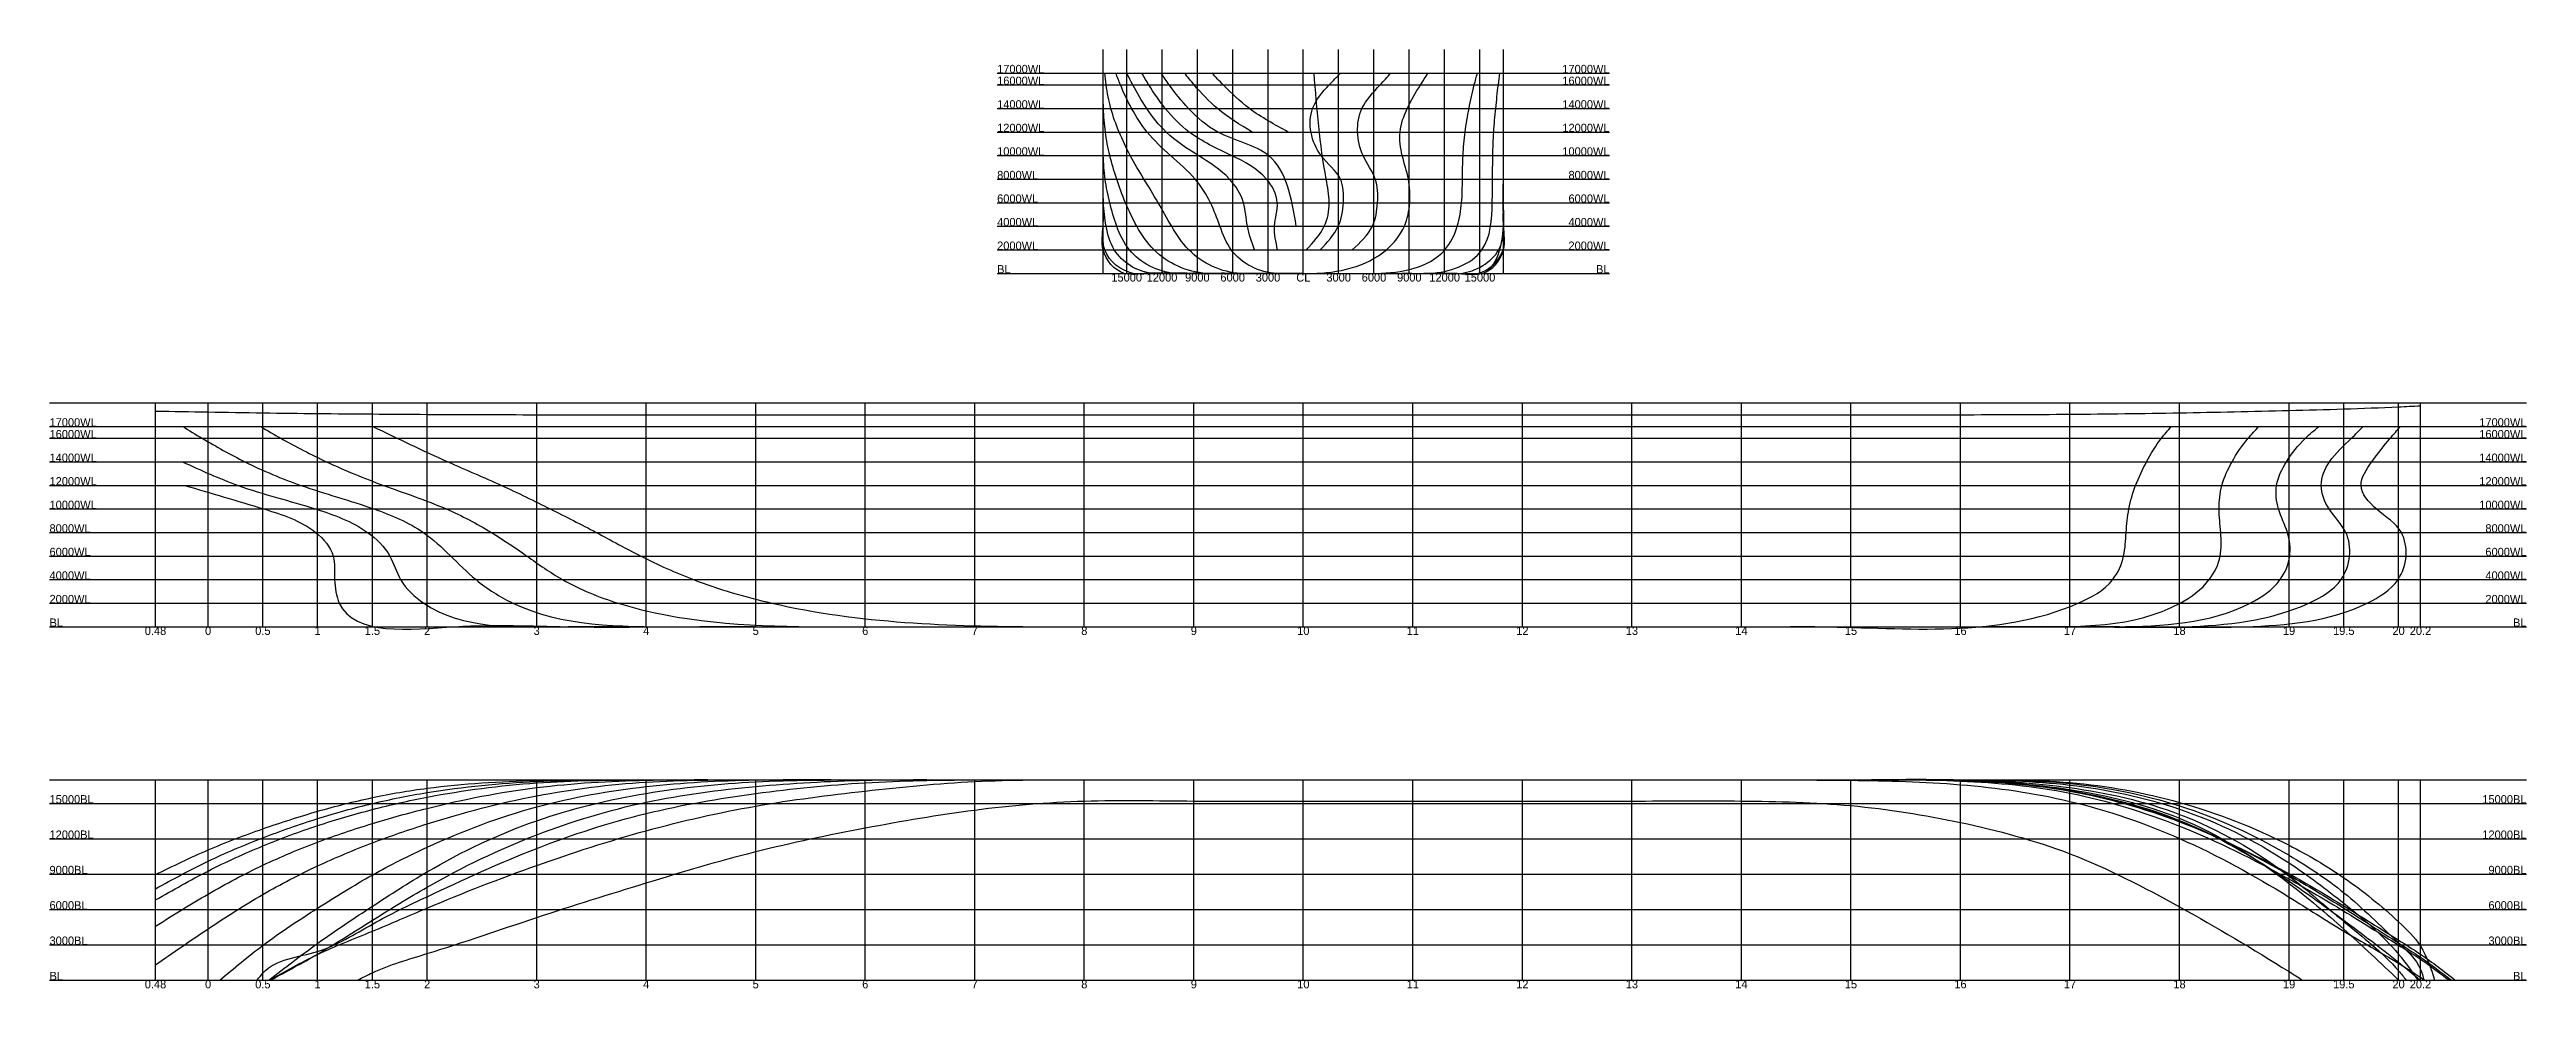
# Model space of a CAD drawing. Header units: millimetres. Extents: x -106464 to 103860, y -710 to 79000.
import ezdxf
from ezdxf.enums import TextEntityAlignment as Align

# ---------------------------------------------------------------- set-up
doc = ezdxf.new("R2010")
doc.units = ezdxf.units.MM
for name, color, linetype in [('LZY_BodyPlan', 6, 'Continuous'), ('LZY_Grid', 7, 'Continuous'), ('LZY_HalfBreadthPlan', 4, 'Continuous'), ('LZY_SheerPlan', 1, 'Continuous'), ('LZY_Text', 7, 'Continuous')]:
    doc.layers.add(name, color=color, linetype=linetype)

msp = doc.modelspace()

# ---------------------------------------------------------------- linework, layer by layer
at = {"layer": 'LZY_BodyPlan'}
for points in [[(0, 60000), (-1900, 60000), (-3800, 60000), (-5700, 60000), (-7600, 60000), (-9500, 60000), (-11400, 60000), (-13300, 60000), (-15200, 60000), (-17000, 62000), (-17000, 64000), (-17000, 66000), (-17000, 68000), (-17000, 70000), (-17000, 72000), (-17000, 74000), (-17000, 76000), (-17000, 77000)], [(0, 60000), (-1900, 60000), (-3800, 60000), (-5700, 60000), (-7600, 60000), (-9500, 60000), (-11400, 60000), (-13300, 60000), (-15200, 60000), (-17000, 62000), (-17000, 64000), (-17000, 66000), (-17000, 68000), (-17000, 70000), (-17000, 72000), (-17000, 74000), (-17000, 76000), (-17000, 77000)], [(0, 60000), (-1805, 60000), (-3610, 60000), (-5415, 60000), (-7220, 60000), (-9025, 60000), (-10830, 60000), (-12635, 60000), (-14440, 60000), (-16860, 62000), (-17000, 64000), (-17000, 66000), (-17000, 68000), (-17000, 70000), (-17000, 72000), (-17000, 74000), (-17000, 77000)], [(0, 60000), (-1364, 60000), (-2728, 60000), (-4091, 60000), (-5455, 60000), (-6819, 60000), (-8183, 60000), (-9546, 60000), (-10910, 60000), (-14770, 62000), (-15840, 64000), (-16440, 66000), (-16830, 68000), (-16990, 70000), (-17000, 72000), (-17000, 76000), (-17000, 77000)], [(0, 60000), (-1615, 60000), (-3230, 60000), (-4845, 60000), (-6460, 60000), (-8075, 60000), (-9690, 60000), (-11305, 60000), (-12920, 60000), (-16050, 62000), (-16750, 64000), (-16970, 66000), (-17000, 68000), (-17000, 70000), (-17000, 72000), (-17000, 74000), (-17000, 76000), (-17000, 77000)], [(0, 60000), (-1031, 60000), (-2063, 60000), (-3094, 60000), (-4125, 60000), (-5156, 60000), (-6188, 60000), (-7219, 60000), (-8250, 60000), (-12680, 62000), (-14140, 64000), (-15100, 66000), (-15850, 68000), (-16430, 70000), (-16810, 72000), (-16970, 74000), (-17000, 76000), (-17000, 77000)], [(0, 60000), (-664, 60000), (-1328, 60000), (-1991, 60000), (-2655, 60000), (-3319, 60000), (-3983, 60000), (-4646, 60000), (-5310, 60000), (-9730, 62000), (-11180, 64000), (-12330, 66000), (-13530, 68000), (-14700, 70000), (-15640, 72000), (-16340, 74000), (-16740, 76000), (-16860, 77000)], [(0, 60000), (-281, 60000), (-563, 60000), (-844, 60000), (-1125, 60000), (-1406, 60000), (-1688, 60000), (-1969, 60000), (-2250, 60000), (-6120, 62000), (-7080, 64000), (-7890, 66000), (-9190, 68000), (-11280, 70000), (-13260, 72000), (-14580, 74000), (-15530, 76000), (-15920, 77000)], [(-4150, 62000), (-4750, 64000), (-5080, 66000), (-6270, 68000), (-8920, 70000), (-11650, 72000), (-13290, 74000), (-14480, 76000), (-14990, 77000)], [(-2180, 62000), (-2440, 64000), (-2210, 66000), (-3120, 68000), (-6110, 70000), (-9690, 72000), (-11720, 74000), (-13120, 76000), (-13710, 77000)], [(-600, 64000), (-2950, 70000), (-7270, 72000), (-9750, 74000), (-11390, 76000), (-12080, 77000)], [(-4350, 72000), (-7300, 74000), (-9260, 76000), (-10090, 77000)], [(-1300, 72000), (-4580, 74000), (-6800, 76000), (-7760, 77000)], [(0, 60000), (1900, 60000), (3800, 60000), (5700, 60000), (7600, 60000), (9500, 60000), (11400, 60000), (13300, 60000), (15200, 60000), (17000, 62000), (17000, 64000), (17000, 66000), (17000, 68000), (17000, 70000), (17000, 72000), (17000, 74000), (17000, 76000), (17000, 77000)], [(0, 60000), (1900, 60000), (3800, 60000), (5700, 60000), (7600, 60000), (9500, 60000), (11400, 60000), (13300, 60000), (15200, 60000), (17000, 62000), (17000, 64000), (17000, 66000), (17000, 68000), (17000, 70000), (17000, 72000), (17000, 74000), (17000, 76000), (17000, 77000)], [(0, 60000), (1900, 60000), (3800, 60000), (5700, 60000), (7600, 60000), (9500, 60000), (11400, 60000), (13300, 60000), (15200, 60000), (17000, 64000), (17000, 66000), (17000, 68000), (17000, 72000), (17000, 74000), (17000, 76000), (17000, 77000)], [(0, 60000), (1900, 60000), (3800, 60000), (5700, 60000), (7600, 60000), (9500, 60000), (11400, 60000), (13300, 60000), (15200, 60000), (17000, 62000), (17000, 64000), (17000, 66000), (17000, 68000), (17000, 70000), (17000, 72000), (17000, 74000), (17000, 76000), (17000, 77000)], [(0, 60000), (1900, 60000), (3800, 60000), (5700, 60000), (7600, 60000), (9500, 60000), (11400, 60000), (13300, 60000), (15200, 60000), (17000, 62000), (17000, 64000), (17000, 66000), (17000, 68000), (17000, 70000), (17000, 72000), (17000, 74000), (17000, 77000)], [(0, 60000), (1851, 60000), (3702, 60000), (5554, 60000), (7405, 60000), (9256, 60000), (11107, 60000), (12959, 60000), (14810, 60000), (16960, 62000), (17000, 64000), (17000, 66000), (17000, 68000), (17000, 70000), (17000, 72000), (17000, 74000), (17000, 76000), (17000, 77000)], [(0, 60000), (1672, 60000), (3345, 60000), (5017, 60000), (6690, 60000), (8362, 60000), (10035, 60000), (11707, 60000), (13380, 60000), (16590, 62000), (16960, 66000), (16990, 68000), (16990, 70000), (17000, 72000), (17000, 74000), (17000, 76000), (17000, 77000)], [(0, 60000), (1340, 60000), (2680, 60000), (4020, 60000), (5360, 60000), (6700, 60000), (8040, 60000), (9380, 60000), (10720, 60000), (15170, 62000), (16040, 66000), (16070, 68000), (16090, 70000), (16170, 72000), (16340, 74000), (16560, 76000), (16690, 77000)], [(0, 60000), (777, 60000), (1555, 60000), (2332, 60000), (3110, 60000), (3887, 60000), (4665, 60000), (5442, 60000), (6220, 60000), (12020, 62000), (13070, 64000), (13440, 66000), (13510, 68000), (13560, 70000), (13740, 72000), (14070, 74000), (14510, 76000), (14790, 77000)], [(0, 60000), (90, 60000), (180, 60000), (270, 60000), (360, 60000), (450, 60000), (540, 60000), (630, 60000), (720, 60000), (7050, 62000), (8580, 64000), (9030, 66000), (8920, 68000), (8400, 70000), (8210, 72000), (8830, 74000), (9950, 76000), (10600, 77000)], [(242, 62000), (1780, 64000), (2200, 66000), (1940, 68000), (910, 77000)], [(1430, 62000), (2970, 64000), (3400, 66000), (3150, 68000), (1510, 70000), (790, 74000), (2200, 76000), (3160, 77000)], [(4160, 62000), (5860, 64000), (6300, 66000), (6110, 68000), (5080, 70000), (4980, 74000), (6520, 76000), (7420, 77000)]]:
    msp.add_spline(points, degree=3, dxfattribs=at)
at = {"layer": 'LZY_Grid'}
for p, q in [((-17000, 60000), (-17000, 79000)), ((-15000, 60000), (-15000, 79000)), ((-12000, 60000), (-12000, 79000)), ((-9000, 60000), (-9000, 79000)), ((-6000, 60000), (-6000, 79000)), ((-3000, 60000), (-3000, 79000)), ((0, 60000), (0, 79000)), ((3000, 60000), (3000, 79000)), ((6000, 60000), (6000, 79000)), ((9000, 60000), (9000, 79000)), ((12000, 60000), (12000, 79000)), ((15000, 60000), (15000, 79000)), ((17000, 60000), (17000, 79000)), ((-26000, 77000), (26000, 77000)), ((-26000, 76000), (26000, 76000)), ((-26000, 74000), (26000, 74000)), ((-26000, 72000), (26000, 72000)), ((-26000, 70000), (26000, 70000)), ((-26000, 68000), (26000, 68000)), ((-26000, 66000), (26000, 66000)), ((-26000, 64000), (26000, 64000)), ((-26000, 62000), (26000, 62000)), ((-26000, 60000), (26000, 60000)), ((-26000, 60000), (26000, 60000)), ((-106464, 49000), (103860, 49000)), ((-97464, 30000), (-97464, 49000)), ((-93000, 30000), (-93000, 49000)), ((-88350, 30000), (-88350, 49000)), ((-83700, 30000), (-83700, 49000)), ((-79050, 30000), (-79050, 49000)), ((-74400, 30000), (-74400, 49000)), ((-65100, 30000), (-65100, 49000)), ((-55800, 30000), (-55800, 49000)), ((-46500, 30000), (-46500, 49000)), ((-37200, 30000), (-37200, 49000)), ((-27900, 30000), (-27900, 49000)), ((-18600, 30000), (-18600, 49000)), ((-9300, 30000), (-9300, 49000)), ((0, 30000), (0, 49000)), ((9300, 30000), (9300, 49000)), ((18600, 30000), (18600, 49000)), ((27900, 30000), (27900, 49000)), ((37200, 30000), (37200, 49000)), ((46500, 30000), (46500, 49000)), ((55800, 30000), (55800, 49000)), ((65100, 30000), (65100, 49000)), ((74400, 30000), (74400, 49000)), ((83700, 30000), (83700, 49000)), ((88350, 30000), (88350, 49000)), ((93000, 30000), (93000, 49000)), ((94860, 30000), (94860, 49000)), ((-106464, 47000), (103860, 47000)), ((-106464, 46000), (103860, 46000)), ((-106464, 44000), (103860, 44000)), ((-106464, 42000), (103860, 42000)), ((-106464, 40000), (103860, 40000)), ((-106464, 38000), (103860, 38000)), ((-106464, 36000), (103860, 36000)), ((-106464, 34000), (103860, 34000)), ((-106464, 32000), (103860, 32000)), ((-106464, 30000), (103860, 30000)), ((-106464, 17000), (103860, 17000)), ((-97464, 0), (-97464, 17000)), ((-93000, 0), (-93000, 17000)), ((-88350, 0), (-88350, 17000)), ((-83700, 0), (-83700, 17000)), ((-79050, 0), (-79050, 17000)), ((-74400, 0), (-74400, 17000)), ((-65100, 0), (-65100, 17000)), ((-55800, 0), (-55800, 17000)), ((-46500, 0), (-46500, 17000)), ((-37200, 0), (-37200, 17000)), ((-27900, 0), (-27900, 17000)), ((-18600, 0), (-18600, 17000)), ((-9300, 0), (-9300, 17000)), ((0, 0), (0, 17000)), ((9300, 0), (9300, 17000)), ((18600, 0), (18600, 17000)), ((27900, 0), (27900, 17000)), ((37200, 0), (37200, 17000)), ((46500, 0), (46500, 17000)), ((55800, 0), (55800, 17000)), ((65100, 0), (65100, 17000)), ((74400, 0), (74400, 17000)), ((83700, 0), (83700, 17000)), ((88350, 0), (88350, 17000)), ((93000, 0), (93000, 17000)), ((94860, 0), (94860, 17000)), ((-106464, 15000), (103860, 15000)), ((-106464, 12000), (103860, 12000)), ((-106464, 9000), (103860, 9000)), ((-106464, 6000), (103860, 6000)), ((-106464, 3000), (103860, 3000)), ((-106464, 0), (103860, 0))]:
    msp.add_line(p, q, dxfattribs=at)
at = {"layer": 'LZY_HalfBreadthPlan'}
for points in [[(-97464, 1300), (-93000, 4350), (-88350, 7270), (-83700, 9690), (-79050, 11650), (-74400, 13260), (-65100, 15640), (-55800, 16810), (-46500, 17000), (-37200, 17000), (-27900, 17000), (-18600, 17000), (-9300, 17000), (0, 17000), (9300, 17000), (18600, 17000), (27900, 17000), (37200, 17000), (46500, 17000), (55800, 17000), (65100, 16170), (74400, 13740), (83700, 8210), (88350, 4330), (93000, 0)], [(-97464, 4580), (-93000, 7300), (-88350, 9750), (-83700, 11720), (-79050, 13290), (-74400, 14580), (-65100, 16340), (-55800, 16970), (-46500, 17000), (-37200, 17000), (-27900, 17000), (-18600, 17000), (-9300, 17000), (0, 17000), (9300, 17000), (18600, 17000), (27900, 17000), (37200, 17000), (46500, 17000), (55800, 17000), (65100, 16340), (74400, 14070), (83700, 8830), (88350, 4980), (93000, 790), (93650, 0)], [(-97464, 8960), (-93000, 11050), (-88350, 12840), (-83700, 14330), (-79050, 15490), (-74400, 16290), (-65100, 16950), (-55800, 17000), (-46500, 17000), (-37200, 17000), (-27900, 17000), (-18600, 17000), (-9300, 17000), (0, 17000), (9300, 17000), (18600, 17000), (27900, 17000), (37200, 17000), (46500, 17000), (55800, 17000), (65100, 16770), (74400, 15080), (83700, 11450), (88350, 8690), (93000, 4950), (94860, 2870), (96060, 0)], [(-97464, 6800), (-93000, 9260), (-88350, 11390), (-83700, 13120), (-79050, 14480), (-74400, 15530), (-65100, 16740), (-55800, 17000), (-46500, 17000), (-37200, 17000), (-27900, 17000), (-18600, 17000), (-9300, 17000), (0, 17000), (9300, 17000), (18600, 17000), (27900, 17000), (37200, 17000), (46500, 17000), (55800, 17000), (65100, 16560), (74400, 14510), (83700, 9950), (88350, 6520), (93000, 2200), (94650, 0)], [(-97464, 7760), (-93000, 10090), (-88350, 12080), (-83700, 13710), (-79050, 14990), (-74400, 15920), (-65100, 16860), (-55800, 17000), (-46500, 17000), (-37200, 17000), (-27900, 17000), (-18600, 17000), (-9300, 17000), (0, 17000), (9300, 17000), (18600, 17000), (27900, 17000), (37200, 17000), (46500, 17000), (55800, 17000), (65100, 16690), (74400, 14790), (83700, 10600), (88350, 7420), (93000, 3160), (94860, 910), (95150, 0)], [(-92010, 0), (-88350, 2950), (-83700, 6110), (-79050, 8920), (-74400, 11280), (-65100, 14700), (-55800, 16430), (-46500, 16990), (-37200, 17000), (-27900, 17000), (-18600, 17000), (-9300, 17000), (0, 17000), (9300, 17000), (18600, 17000), (27900, 17000), (37200, 17000), (46500, 17000), (55800, 16990), (65100, 16090), (74400, 13560), (83700, 8400), (88350, 5080), (93000, 1510), (94840, 0)], [(-88820, 0), (-88350, 600), (-83700, 2440), (-79050, 4750), (-74400, 7080), (-65100, 11180), (-55800, 14140), (-46500, 15840), (-37200, 16750), (-27900, 17000), (-18600, 17000), (-9300, 17000), (0, 17000), (9300, 17000), (18600, 17000), (27900, 17000), (37200, 17000), (46500, 17000), (55800, 16900), (65100, 15870), (74400, 13070), (83700, 8580), (88350, 5860), (93000, 2970), (94860, 1780), (97300, 0)], [(-87840, 0), (-83700, 3120), (-79050, 6270), (-74400, 9190), (-65100, 13530), (-55800, 15850), (-46500, 16830), (-37200, 17000), (-27900, 17000), (-18600, 17000), (-9300, 17000), (0, 17000), (9300, 17000), (18600, 17000), (27900, 17000), (37200, 17000), (46500, 17000), (55800, 16990), (65100, 16070), (74400, 13510), (83700, 8920), (88350, 6110), (93000, 3150), (94860, 1940), (97490, 0)], [(-87780, 0), (-83700, 2180), (-79050, 4150), (-74400, 6120), (-65100, 9730), (-55800, 12680), (-46500, 14770), (-37200, 16050), (-27900, 16860), (-18600, 17000), (-9300, 17000), (0, 17000), (9300, 17000), (18600, 17000), (27900, 17000), (37200, 17000), (46500, 16960), (55800, 16590), (65100, 15170), (74400, 12020), (83700, 7050), (88350, 4160), (93000, 1430), (95230, 0)], [(-87680, 0), (-83700, 2210), (-79050, 5080), (-74400, 7890), (-65100, 12330), (-55800, 15100), (-46500, 16440), (-37200, 16970), (-27900, 17000), (-18600, 17000), (-9300, 17000), (0, 17000), (9300, 17000), (18600, 17000), (27900, 17000), (37200, 17000), (46500, 17000), (55800, 16960), (65100, 16040), (74400, 13440), (83700, 9030), (88350, 6300), (93000, 3400), (94860, 2200), (97820, 0)], [(-80300, 0), (-79050, 620), (-74400, 2250), (-65100, 5310), (-55800, 8250), (-46500, 10910), (-37200, 12920), (-27900, 14440), (-18600, 15200), (-9300, 15200), (0, 15200), (9300, 15200), (18600, 15200), (27900, 15200), (37200, 15200), (46500, 14810), (55800, 13380), (65100, 10720), (74400, 6220), (83700, 720), (84840, 0)]]:
    msp.add_spline(points, degree=3, dxfattribs=at)
at = {"layer": 'LZY_SheerPlan'}
for points in [[(-97464, 48310), (-93000, 48230), (-88350, 48160), (-83700, 48100), (-79050, 48060), (-74400, 48030), (-65100, 48000), (-55800, 48000), (-46500, 48000), (-37200, 48000), (-27900, 48000), (-18600, 48000), (-9300, 48000), (0, 48000), (9300, 48000), (18600, 48000), (27900, 48000), (37200, 48000), (46500, 48000), (55800, 48000), (65100, 48040), (74400, 48160), (83700, 48360), (88350, 48490), (93000, 48670), (94860, 48760)], [(-95178, 44000), (-90456, 42000), (-83873, 40000), (-79462, 38000), (-77574, 36000), (-76656, 34000), (-74684, 32000), (-62986, 30000), (-54374, 30000), (-45763, 30000), (-37152, 30000), (-28540, 30000), (-19929, 30000), (-11318, 30000), (-2706, 30000), (5905, 30000), (14516, 30000), (23128, 30000), (31739, 30000), (40350, 30000), (48962, 30000), (57573, 30000), (66184, 30000), (74796, 30000), (85380, 32000), (88120, 34000), (88839, 36000), (88525, 38000), (87099, 40000), (86436, 42000), (87135, 44000), (88996, 46000), (89990, 47000)], [(-95157, 47000), (-93503, 46000), (-89874, 44000), (-85129, 42000), (-78907, 40000), (-74723, 38000), (-70251, 34000), (-67114, 32000), (-53328, 30000), (-45678, 30000), (-38028, 30000), (-30378, 30000), (-22728, 30000), (-15078, 30000), (-7428, 30000), (222, 30000), (7872, 30000), (15522, 30000), (23172, 30000), (30822, 30000), (38472, 30000), (46122, 30000), (53772, 30000), (61421, 30000), (69071, 30000), (80397, 32000), (82939, 34000), (83754, 36000), (83561, 38000), (82803, 40000), (82644, 42000), (83477, 44000), (85087, 46000), (86227, 47000)], [(-94997, 42000), (-88283, 40000), (-83867, 38000), (-82379, 36000), (-82254, 34000), (-81858, 32000), (-72036, 30000), (-62535, 30000), (-53033, 30000), (-43532, 30000), (-34031, 30000), (-24530, 30000), (-15028, 30000), (-5527, 30000), (3974, 30000), (13476, 30000), (22977, 30000), (32478, 30000), (41979, 30000), (51481, 30000), (60982, 30000), (70483, 30000), (79985, 30000), (90339, 32000), (92952, 34000), (93635, 36000), (93236, 38000), (91109, 40000), (89811, 42000), (90743, 44000), (92293, 46000), (93171, 47000)], [(-88557, 47000), (-86822, 46000), (-82941, 44000), (-78111, 42000), (-72779, 40000), (-68948, 38000), (-65937, 36000), (-62904, 34000), (-58179, 32000), (-41794, 30000), (-35350, 30000), (-28906, 30000), (-22462, 30000), (-16018, 30000), (-9574, 30000), (-3130, 30000), (3314, 30000), (9758, 30000), (16202, 30000), (22646, 30000), (29090, 30000), (35534, 30000), (41978, 30000), (48422, 30000), (54866, 30000), (61310, 30000), (74445, 32000), (76928, 34000), (77850, 36000), (77901, 38000), (77760, 40000), (78002, 42000), (78860, 44000), (80225, 46000), (81148, 47000)], [(-79008, 47000), (-72642, 44000), (-68099, 42000), (-63945, 40000), (-60037, 38000), (-56263, 36000), (-51787, 34000), (-45131, 32000), (-22393, 30000), (-18247, 30000), (-14101, 30000), (-9954, 30000), (-5808, 30000), (-1662, 30000), (2485, 30000), (6631, 30000), (10777, 30000), (14923, 30000), (19070, 30000), (23216, 30000), (27362, 30000), (31509, 30000), (35655, 30000), (39801, 30000), (43947, 30000), (65793, 32000), (68731, 34000), (69649, 36000), (69869, 38000), (70109, 40000), (70673, 42000), (71598, 44000), (72861, 46000), (73722, 47000)]]:
    msp.add_spline(points, degree=3, dxfattribs=at)

# ---------------------------------------------------------------- texts
at = {"layer": 'LZY_Text'}
for s, p in [('17000WL', (-26000, 77000)), ('16000WL', (-26000, 76000)), ('14000WL', (-26000, 74000)), ('12000WL', (-26000, 72000)), ('10000WL', (-26000, 70000)), ('8000WL', (-26000, 68000)), ('6000WL', (-26000, 66000)), ('4000WL', (-26000, 64000)), ('2000WL', (-26000, 62000)), ('BL', (-26000, 60000)), ('17000WL', (-106464, 47000)), ('16000WL', (-106464, 46000)), ('14000WL', (-106464, 44000)), ('12000WL', (-106464, 42000)), ('10000WL', (-106464, 40000)), ('8000WL', (-106464, 38000)), ('6000WL', (-106464, 36000)), ('4000WL', (-106464, 34000)), ('2000WL', (-106464, 32000)), ('BL', (-106464, 30000)), ('15000BL', (-106464, 15000)), ('12000BL', (-106464, 12000)), ('9000BL', (-106464, 9000)), ('6000BL', (-106464, 6000)), ('3000BL', (-106464, 3000)), ('BL', (-106464, 0))]:
    msp.add_text(s, height=700, dxfattribs=at).set_placement(p)
for s, p in [('17000WL', (26000, 77000)), ('16000WL', (26000, 76000)), ('14000WL', (26000, 74000)), ('12000WL', (26000, 72000)), ('10000WL', (26000, 70000)), ('8000WL', (26000, 68000)), ('6000WL', (26000, 66000)), ('4000WL', (26000, 64000)), ('2000WL', (26000, 62000)), ('BL', (26000, 60000)), ('17000WL', (103860, 47000)), ('16000WL', (103860, 46000)), ('14000WL', (103860, 44000)), ('12000WL', (103860, 42000)), ('10000WL', (103860, 40000)), ('8000WL', (103860, 38000)), ('6000WL', (103860, 36000)), ('4000WL', (103860, 34000)), ('2000WL', (103860, 32000)), ('BL', (103860, 30000)), ('15000BL', (103860, 15000)), ('12000BL', (103860, 12000)), ('9000BL', (103860, 9000)), ('6000BL', (103860, 6000)), ('3000BL', (103860, 3000)), ('BL', (103860, 0))]:
    msp.add_text(s, height=700, dxfattribs=at).set_placement(p, align=Align.RIGHT)
for s, p in [('15000', (-15000, 60000)), ('12000', (-12000, 60000)), ('9000', (-9000, 60000)), ('6000', (-6000, 60000)), ('3000', (-3000, 60000)), ('CL', (0, 60000)), ('3000', (3000, 60000)), ('6000', (6000, 60000)), ('9000', (9000, 60000)), ('12000', (12000, 60000)), ('15000', (15000, 60000)), ('0.48', (-97464, 30000)), ('0', (-93000, 30000)), ('0.5', (-88350, 30000)), ('1', (-83700, 30000)), ('1.5', (-79050, 30000)), ('2', (-74400, 30000)), ('3', (-65100, 30000)), ('4', (-55800, 30000)), ('5', (-46500, 30000)), ('6', (-37200, 30000)), ('7', (-27900, 30000)), ('8', (-18600, 30000)), ('9', (-9300, 30000)), ('10', (0, 30000)), ('11', (9300, 30000)), ('12', (18600, 30000)), ('13', (27900, 30000)), ('14', (37200, 30000)), ('15', (46500, 30000)), ('16', (55800, 30000)), ('17', (65100, 30000)), ('18', (74400, 30000)), ('19', (83700, 30000)), ('19.5', (88350, 30000)), ('20', (93000, 30000)), ('20.2', (94860, 30000)), ('0.48', (-97464, 0)), ('0', (-93000, 0)), ('0.5', (-88350, 0)), ('1', (-83700, 0)), ('1.5', (-79050, 0)), ('2', (-74400, 0)), ('3', (-65100, 0)), ('4', (-55800, 0)), ('5', (-46500, 0)), ('6', (-37200, 0)), ('7', (-27900, 0)), ('8', (-18600, 0)), ('9', (-9300, 0)), ('10', (0, 0)), ('11', (9300, 0)), ('12', (18600, 0)), ('13', (27900, 0)), ('14', (37200, 0)), ('15', (46500, 0)), ('16', (55800, 0)), ('17', (65100, 0)), ('18', (74400, 0)), ('19', (83700, 0)), ('19.5', (88350, 0)), ('20', (93000, 0)), ('20.2', (94860, 0))]:
    msp.add_text(s, height=700, dxfattribs=at).set_placement(p, align=Align.TOP_CENTER)

doc.saveas('drawing.dxf')
